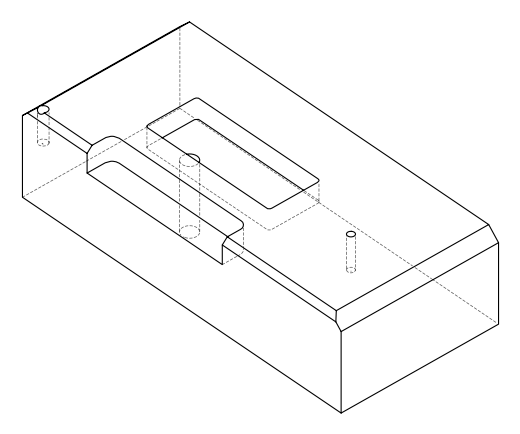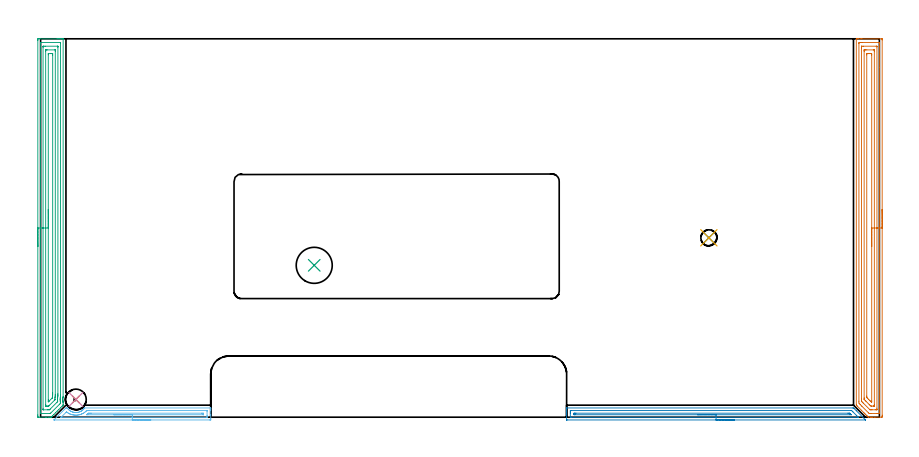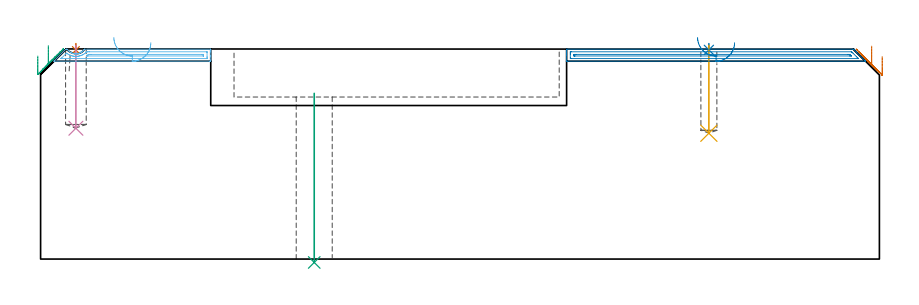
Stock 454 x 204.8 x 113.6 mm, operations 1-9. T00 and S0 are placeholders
(PLAN: 11 operations, 6 tool changes, 145.1 min)
(1 SPOT_DRILL | STEP1POCKET | NXT0321_9005460120000 | 0.03 min | 0 mm3)
(2 SPOT_DRILL_1 | STEP1POCKET_1 | NXT0321_9005460120000 | 0.03 min | 1 mm3)
(3 INDEXABLE_INSERT_DRILL_THROUGH_HOLE_FROM_SOLID | STEP1HOLE | NXT0302_010 | 0.37 min | 33866 mm3)
(4 DRILL_BLIND_HOLE_INTO_CENTER | STEP1POCKET | NXT0301_083 | 0.18 min | 4063 mm3)
(5 DRILL_BLIND_HOLE_INTO_CENTER_1 | STEP1POCKET_1 | NXT0301_058 | 0.19 min | 2621 mm3)
(6 AREA_MILL | FG_CHAMFER_SURFACE | UGT0205_001 | 2.07 min | 1952 mm3)
(7 AREA_MILL_1 | FG_CHAMFER_SURFACE_1 | UGT0205_001 | 8.44 min | 20073 mm3)
(8 AREA_MILL_2 | FG_CHAMFER_SURFACE_2 | UGT0205_001 | 3.98 min | 3399 mm3)
(9 AREA_MILL_3 | FG_CHAMFER_SURFACE_3 | UGT0205_001 | 8.42 min | 19048 mm3)
(10 MILL_RECTANGULAR_POCKET | POCKET_RECTANGULAR_STRAIGHT | NXT0201_008 | Follow Part, ap 1.5, ae 75% | 101.6 min | 299252 mm3)
(11 MILL_SLOT | SLOT_PARTIAL_RECTANGULAR | UGT0201_008 | Follow Part, ap 4, ae 75% | 19.78 min | 192999 mm3)
(TOOL NXT0321_9005460120000 | NC Spot Drill, 142deg, 12mm, Carbide, Uncoated | D12 PA142 FL30 Z2)
(TOOL NXT0302_010 | Index. Insert Drill 19.5mm [880-D1950L25-05] | D19.5 PA176 FL98 Z2)
(TOOL NXT0301_083 | Carbide Drill 11.2mm [860.1-1120-056A1-MM 2214] | D11.2 PA140 FL72 Z2)
(TOOL NXT0301_058 | Carbide Drill 8.7mm [860.1-0870-026A1-MM 2214] | D8.7 PA140 FL47 Z2)
(TOOL UGT0205_001 | Chamfer Mill 20 x 3 x 45 deg. | D20 FL50 Z2)
(TOOL NXT0201_008 | ENDMILL 6mm [2P460-0600-NA 1630] | D6 FL26 Z6)
(TOOL UGT0201_008 | End Mill 16 mm | D16 FL32 Z4)
(OP 1 SPOT_DRILL)
G17 G21 G94 G90
T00 M6
G54
G17 G0 G90 X19.1 Y9.6 S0 M3
G43 Z123.6 H0
G94 G81 G98 Z113.118 F250. R116.6
G80
M5
M2
(OP 2 SPOT_DRILL_1)
G17 G21 G94 G90
T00 M6
G54
G17 G0 G90 X361.7 Y97.1 S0 M3
G43 Z123.6 H0
G94 G81 G98 Z113.226 F250. R116.6
G80
M5
M2
(OP 3 INDEXABLE_INSERT_DRILL_THROUGH_HOLE_FROM_SOLID)
G17 G21 G94 G90
T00 M6
G54
G17 G0 G90 X148.1 Y82.2 S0 M3
G43 Z123.6 H1
G94 G81 G98 Z-1.84 F250. R89.7
G80
M5
M2
(OP 4 DRILL_BLIND_HOLE_INTO_CENTER)
G17 G21 G94 G90
T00 M6
G54
G17 G0 G90 X19.1 Y9.6 S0 M3
G43 Z123.6 H1
G94 G81 G98 Z70.8 F250. R115.6
G80
M5
M2
(OP 5 DRILL_BLIND_HOLE_INTO_CENTER_1)
G17 G21 G94 G90
T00 M6
G54
G17 G0 G90 X361.7 Y97.1 S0 M3
G43 Z123.6 H1
G94 G81 G98 Z68.1 F250. R115.6
G80
M5
M2
(OP 6 AREA_MILL)
G17 G21 G94 G90
T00 M6
G54
G17 G0 G90 X59.65 Y-1.5 S1061 M3
G43 Z123.6 H0
Z117.1
G94 G1 X59.612 Z116.228 F250.
X59.498 Z115.364
X59.309 Z114.512
X59.047 Z113.68
X58.713 Z112.874
X58.31 Z112.1
X57.842 Z111.364
X57.31 Z110.672
X56.721 Z110.029
X56.078 Z109.44
X55.386 Z108.909
X54.65 Z108.44
X53.876 Z108.037
X53.07 Z107.703
X52.238 Z107.441
X51.386 Z107.252
X50.522 Z107.138
X49.65 Z107.1
X7.441
X7.312 Y-1.497 Z107.103
X7.215 Y-1.492 Z107.106
X7.335 Y-1.367 Z107.23
X7.485 Y-1.214 Z107.385
X13.468 Y4.768 Z113.367
X13.705 Y4.997 Z113.589
X14.018 Y5. Z113.6
X14.44 Y4.994 Z113.592
X14.61 Y4.766 Z113.365
X14.703 Y4.651 Z113.251
X14.973 Y4.322 Z112.921
X15.153 Y4.135 Z112.734
X15.499 Y3.825 Z112.425
X15.862 Y3.541 Z112.137
X16.309 Y3.25 Z111.849
X16.527 Y3.132 Z111.731
X16.69 Y3.053 Z111.651
X16.751 Y3.023 Z111.622
X17.193 Y2.847 Z111.447
X17.581 Y2.724 Z111.32
X17.64 Y2.704 Z111.301
X18.083 Y2.606 Z111.202
X18.292 Y2.574 Z111.172
X18.415 Y2.558 Z111.151
X18.472 Y2.549 Z111.143
X18.529 Y2.54 Z111.135
X18.673 Y2.529 Z111.125
X18.729 Y2.525 Z111.12
X18.918 Y2.513 Z111.103
X18.994 Y2.509 Z111.105
X19.116 Y2.507 Z111.103
X19.152 Y2.505 Z111.104
X19.251 Z111.101
X19.363 Y2.514 Z111.106
X19.419 Y2.516 Z111.111
X19.525 Y2.527 Z111.124
X19.864 Y2.563 Z111.161
X20.254 Y2.633 Z111.231
X20.308 Y2.642 Z111.241
X20.755 Y2.762 Z111.361
X21.197 Y2.916 Z111.514
X21.245 Y2.937 Z111.535
X21.549 Y3.073 Z111.672
X21.893 Y3.25 Z111.849
X22.035 Y3.335 Z111.934
X22.086 Y3.366 Z111.964
X22.319 Y3.524 Z112.123
X22.544 Y3.695 Z112.294
X22.975 Y4.062 Z112.661
X23.049 Y4.135 Z112.734
X23.203 Y4.309 Z112.908
X23.302 Y4.422 Z113.019
X23.444 Y4.581 Z113.18
X23.463 Y4.605 Z113.205
X23.629 Y4.814 Z113.413
X23.667 Y4.867 Z113.466
X23.726 Y4.946 Z113.545
X23.771 Y4.995 Z113.591
X23.817 Y5. Z113.6
X91.963
X92.09 Y4.997 Z113.588
X92.092 Y4.961 Z113.553
X92.1 Y4.644 Z113.243
Y4.079 Z112.678
Y3.531 Z112.126
Y1.476 Z110.074
Y0.86 Z109.454
X92.099 Y-0.922 Z107.674
X92.094 Y-1.493 Z107.104
X92.091 Y-1.495 Z107.102
X91.518 Y-1.5 Z107.1
X49.65
Y-0.086 Z108.514
X11.291 Y-0.085 Z108.515
X11.181 Y-0.083 Z108.517
X11.109 Y-0.079 Z108.521
X11.082 Y-0.077 Z108.523
X11.086 Y-0.071 Z108.529
X11.121 Y-0.031 Z108.569
X11.232 Y0.082 Z108.682
X11.346 Y0.196 Z108.796
X13.792 Y2.641 Z111.241
X13.907 Y2.752 Z111.352
X14.018 Y2.858 Z111.458
X14.329 Y2.641 Z111.241
X14.909 Y2.248 Z110.848
X15.199 Y2.079 Z110.679
X15.75 Y1.8 Z110.4
X15.872 Y1.75 Z110.35
X16.249 Y1.608 Z110.208
X16.471 Y1.533 Z110.133
X16.69 Y1.462 Z110.062
X17.091 Y1.35 Z109.95
X17.581 Y1.242 Z109.842
X17.759 Y1.214 Z109.814
X18.333 Y1.137 Z109.737
X18.472 Y1.126 Z109.726
X18.8 Y1.103 Z109.703
X19.125 Y1.097 Z109.697
X19.363 Y1.098 Z109.698
X19.964 Y1.149 Z109.749
X20.254 Y1.182 Z109.782
X20.737 Y1.267 Z109.867
X21.144 Y1.361 Z109.961
X21.451 Y1.443 Z110.043
X22.035 Y1.636 Z110.236
X22.119 Y1.667 Z110.267
X22.323 Y1.75 Z110.35
X22.734 Y1.942 Z110.542
X22.926 Y2.041 Z110.641
X23.312 Y2.255 Z110.855
X23.817 Y2.588 Z111.188
X23.847 Y2.61 Z111.21
X23.886 Y2.641 Z111.241
X24.333 Y3.015 Z111.615
X24.708 Y3.354 Z111.954
X24.797 Y3.442 Z112.042
X24.886 Y3.531 Z112.131
X25.548 Y3.581 Z112.181
X25.598 Y3.583 Z112.183
X26.435 Y3.586 Z112.186
X89.791 Y3.585 Z112.185
X89.9 Y3.582 Z112.182
X90.09 Y3.576 Z112.176
X90.092 Y3.531 Z112.131
X90.098 Y3.169 Z111.769
X90.1 Y0.86 Z109.46
X90.099 Y0.497 Z109.097
X90.092 Y-0.031 Z108.569
X90.09 Y-0.07 Z108.53
X89.954 Y-0.079 Z108.521
X89.845 Y-0.084 Z108.516
X89.79 Y-0.085 Z108.515
X49.65 Y-0.086 Z108.514
Y1.328 Z109.928
X25.598 Y1.329 Z109.929
X25.126 Y1.332 Z109.932
X25.035 Y1.335 Z109.935
X24.888 Y1.345 Z109.945
X25.018 Y1.44 Z110.04
X25.236 Y1.599 Z110.199
X25.436 Y1.75 Z110.35
X25.598 Y1.878 Z110.478
X25.872 Y2.097 Z110.697
X25.955 Y2.164 Z110.764
X26.072 Y2.167 Z110.767
X26.489 Y2.17 Z110.77
X26.959 Y2.171 Z110.771
X27.38 Y2.172 Z110.772
X87.064 Y2.171 Z110.771
X87.534 Y2.17 Z110.77
X87.954 Y2.166 Z110.766
X88.085 Y2.164 Z110.764
X88.094 Y1.895 Z110.495
X88.098 Y1.75 Z110.35
X88.1 Y1.605 Z110.205
X88.097 Y1.459 Z110.059
X88.093 Y1.362 Z109.962
X88.089 Y1.334 Z109.934
X88.084 Y1.332 Z109.932
X88.06 Y1.33 Z109.93
X87.954 Y1.329 Z109.929
X49.65 Y1.328 Z109.928
X48.778 Z109.967
X47.914 Z110.08
X47.062 Z110.269
X46.23 Z110.532
X45.424 Z110.865
X44.65 Z111.268
X43.914 Z111.737
X43.222 Z112.268
X42.579 Z112.857
X41.99 Z113.501
X41.458 Z114.193
X40.99 Z114.928
X40.587 Z115.702
X40.253 Z116.508
X39.991 Z117.34
X39.802 Z118.192
X39.688 Z119.057
X39.65 Z119.928
G0 Z123.6
M5
M2
(OP 7 AREA_MILL_1)
G17 G21 G94 G90
T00 M6
G54
G17 G0 G90 X455.5 Y112.4 S1061 M3
G43 Z123.6 H0
Z109.6
G94 G1 Y112.362 Z108.728 F250.
Y112.248 Z107.864
Y112.059 Z107.012
Y111.797 Z106.18
Y111.463 Z105.374
Y111.06 Z104.6
Y110.592 Z103.864
Y110.06 Z103.172
Y109.471 Z102.529
Y108.828 Z101.94
Y108.136 Z101.408
Y107.4 Z100.94
Y106.626 Z100.537
Y105.82 Z100.203
Y104.988 Z99.941
Y104.136 Z99.752
Y103.272 Z99.638
Y102.4 Z99.6
Y1.087
X455.499 Y0.611 Z99.601
X455.495 Y0.199 Z99.603
X455.492 Y0.01 Z99.605
X455.089 Y0. Z100.008
X451.575 Z103.52
X450.143 Z104.954
X449.818 Z105.278
X449.168 Z105.931
X448.061 Z107.038
X448.006 Y0.002 Z107.091
X447.985 Y0.016 Z107.113
X447.82 Y0.179 Z107.279
X447.685 Y0.314 Z107.413
X447.388 Y0.611 Z107.711
X447.182 Y0.816 Z107.914
X446.602 Y1.398 Z108.498
X446.495 Y1.504 Z108.604
X446.304 Y1.694 Z108.792
X445.763 Y2.236 Z109.336
X445.425 Y2.573 Z109.671
X444.254 Y3.745 Z110.843
X442.03 Y5.969 Z113.067
X441.871 Y6.128 Z113.228
X441.566 Y6.433 Z113.533
X441.563 Y6.437 Z113.536
X441.507 Y6.499 Z113.592
X441.5 Y6.862 Z113.6
Y204.635
X441.502 Y204.79 Z113.588
X441.649 Y204.797 Z113.443
X441.804 Y204.8 Z113.296
X442.14 Z112.959
X442.789 Z112.305
X443.993 Z111.104
X444.547 Z110.548
X455.089 Z100.008
X455.369 Y204.796 Z99.728
X455.492 Y204.79 Z99.605
X455.499 Y204.665 Z99.599
X455.5 Y204.188 Z99.6
Y102.4
X454.086 Z101.014
X454.085 Y2.525 Z101.015
X454.084 Y2.397 Z101.016
X454.079 Y2.024 Z101.021
X453.716 Y2.007 Z101.384
X453.332 Y2.003 Z101.768
X452.844 Y2. Z102.256
X452.453 Z102.647
X449.329 Y2.001 Z105.771
X448.939 Y2.004 Z106.161
X448.442 Y2.01 Z106.658
X448.061 Y2.389 Z107.039
X444.481 Y5.969 Z110.619
X443.668 Y6.784 Z111.432
X443.594 Y6.862 Z111.506
X442.921 Y7.621 Z112.179
X442.914 Y8.647 Z112.186
X442.915 Y202.275 Z112.185
X442.916 Y202.403 Z112.184
X442.921 Y202.776 Z112.179
X443.284 Y202.793 Z111.816
X443.668 Y202.797 Z111.432
X444.156 Y202.8 Z110.944
X444.547 Z110.553
X453.82 Z101.28
X454.008 Y202.798 Z101.092
X454.038 Y202.796 Z101.062
X454.068 Y202.79 Z101.032
X454.079 Y202.782 Z101.021
X454.08 Y202.759 Z101.02
X454.085 Y202.531 Z101.015
X454.086 Y189.232 Z101.014
Y102.4
X452.672 Z102.428
X452.671 Y4.854 Z102.429
X452.669 Y4.183 Z102.431
X452.667 Y4.073 Z102.433
X452.665 Y4.021 Z102.435
X452.656 Y4.009 Z102.444
X452.629 Y4.004 Z102.471
X452.453 Y4.002 Z102.647
X451.755 Y4. Z103.345
X449.998 Z105.102
X449.818 Z105.282
X449.116 Y4.004 Z105.984
X448.939 Y4.01 Z106.161
X448.887 Y4.024 Z106.213
X448.831 Y4.076 Z106.269
X448.718 Y4.183 Z106.382
X445.425 Y7.474 Z109.675
X445.145 Y7.755 Z109.955
X444.547 Y8.362 Z110.553
X444.407 Y8.509 Z110.693
X444.343 Y8.582 Z110.757
X444.336 Y8.647 Z110.764
X444.332 Y8.865 Z110.768
X444.329 Y9.54 Z110.771
Y9.762
Y199.946
X444.331 Y200.617 Z110.769
X444.333 Y200.727 Z110.767
X444.335 Y200.779 Z110.765
X444.344 Y200.791 Z110.756
X444.371 Y200.796 Z110.729
X444.547 Y200.798 Z110.553
X445.245 Y200.8 Z109.855
X452.274 Y200.799 Z102.826
X452.453 Y200.795 Z102.647
X452.633 Y200.79 Z102.467
X452.665 Y200.781 Z102.435
X452.668 Y200.749 Z102.432
X452.67 Y200.691 Z102.43
X452.671 Y200.617 Z102.429
X452.672 Y200.395 Z102.428
Y102.4
X451.257 Z103.843
Y6.862
X451.256 Y6.293 Z103.844
X451.253 Y6.102 Z103.847
X451.25 Y6.034 Z103.85
X451.247 Y6.01 Z103.853
X451.226 Y6.008 Z103.874
X451.12 Y6.004 Z103.98
X450.696 Y6. Z104.404
X450.666 Z104.434
X449.818 Z105.282
X449.787 Z105.313
X449.365 Y6.01 Z105.735
X448.939 Y6.421 Z106.161
X448.489 Y6.862 Z106.611
X446.701 Y8.647 Z108.399
X446.304 Y9.047 Z108.796
X445.817 Y9.54 Z109.283
X445.75 Y9.617 Z109.35
X445.747 Y9.683 Z109.353
X445.745 Y9.825 Z109.355
X445.743 Y10.11 Z109.357
Y10.433
Y197.938
X445.744 Y198.507 Z109.356
X445.747 Y198.698 Z109.353
X445.75 Y198.766 Z109.35
X445.753 Y198.79 Z109.347
X445.774 Y198.792 Z109.326
X445.88 Y198.796 Z109.22
X446.304 Y198.8 Z108.796
X446.334 Z108.766
X447.182 Z107.918
X450.727 Z104.373
X451.121 Y198.793 Z103.979
X451.218 Y198.79 Z103.882
X451.251 Y198.781 Z103.849
X451.253 Y198.749 Z103.847
X451.255 Y198.667 Z103.845
X451.257 Y198.261 Z103.843
Y197.938
Y102.4
X449.843 Z105.257
X449.842 Y8.647 Z105.258
Y8.623
X449.818 Y8.012 Z105.282
X449.155 Y8.647 Z105.945
X448.939 Y8.86 Z106.161
X448.258 Y9.54 Z106.842
X448.061 Y9.738 Z107.039
X447.37 Y10.433 Z107.73
X447.182 Y10.628 Z107.918
X447.158 Y11.326 Z107.942
X447.157 Y11.351 Z107.943
X447.158 Y196.153 Z107.942
Y196.177
X447.182 Y196.79 Z107.918
X447.428 Y196.796 Z107.672
X448.061 Y196.799 Z107.039
X448.302 Y196.8 Z106.798
X448.939 Y196.799 Z106.161
X449.182 Y196.798 Z105.918
X449.818 Y196.79 Z105.282
X449.842 Y196.153 Z105.258
Y196.128
X449.843 Y102.4 Z105.257
Y101.528 Z105.295
Y100.664 Z105.409
Y99.812 Z105.598
Y98.98 Z105.86
Y98.174 Z106.194
Y97.4 Z106.597
Y96.664 Z107.065
Y95.972 Z107.596
Y95.329 Z108.186
Y94.74 Z108.829
Y94.208 Z109.521
Y93.74 Z110.257
Y93.337 Z111.031
Y93.003 Z111.837
Y92.741 Z112.669
Y92.552 Z113.52
Y92.438 Z114.385
Y92.4 Z115.257
G0 Z123.6
M5
M2
(OP 8 AREA_MILL_2)
G17 G21 G94 G90
T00 M6
G54
G17 G0 G90 X375.6 Y-1.5 S1061 M3
G43 Z123.6 H0
Z117.1
G94 G1 X375.562 Z116.228 F250.
X375.448 Z115.364
X375.259 Z114.512
X374.997 Z113.68
X374.663 Z112.874
X374.26 Z112.1
X373.791 Z111.364
X373.26 Z110.672
X372.671 Z110.029
X372.028 Z109.44
X371.336 Z108.909
X370.6 Z108.44
X369.826 Z108.037
X369.02 Z107.703
X368.188 Z107.441
X367.336 Z107.252
X366.471 Z107.138
X365.6 Z107.1
X285.302
X284.703 Y-1.498 Z107.098
X284.702 Y-1.497 Z107.099
X284.7 Y-1.493 Z107.104
Y1.75 Z110.344
Y2.33 Z110.926
Y2.641 Z111.237
Y3.22 Z111.816
Y3.531 Z112.126
Y4.153 Z112.752
Y4.596 Z113.195
X284.707 Y4.956 Z113.547
X284.71 Y4.997 Z113.588
X284.856 Y5. Z113.6
X439.652
X439.995 Y4.997 Z113.588
X440.253 Y4.747 Z113.347
X441.502 Y3.499 Z112.098
X446.195 Y-1.195 Z107.404
X446.368 Y-1.367 Z107.23
X446.493 Y-1.493 Z107.105
Y-1.497 Z107.101
Y-1.499 Z107.099
X446.373 Y-1.5 Z107.1
X365.6
Y-0.086 Z108.514
X287.031 Y-0.085 Z108.515
X286.922 Y-0.083 Z108.517
X286.712 Y-0.079 Z108.521
X286.71 Y-0.031 Z108.569
X286.702 Y0.353 Z108.953
X286.7 Y2.136 Z110.736
Y2.641 Z111.241
X286.701 Y3.025 Z111.625
X286.708 Y3.531 Z112.131
X286.71 Y3.573 Z112.173
X286.868 Y3.58 Z112.18
X286.977 Y3.584 Z112.184
X287.032 Y3.585 Z112.185
X287.086 Y3.586 Z112.186
X438.76 Y3.585 Z112.185
X438.815 Y3.584 Z112.184
X438.923 Y3.579 Z112.179
X438.966 Y3.573 Z112.173
X438.983 Y3.56 Z112.16
X439.016 Y3.531 Z112.131
X439.652 Y2.898 Z111.498
X441.691 Y0.859 Z109.459
X442.329 Y0.22 Z108.82
X442.574 Y-0.031 Z108.569
X442.608 Y-0.069 Z108.531
X442.61 Y-0.079 Z108.521
X442.384 Y-0.086 Z108.514
X365.6
Y1.329 Z109.929
X289.293
X288.871 Y1.33 Z109.93
X288.731 Y1.333 Z109.933
X288.715 Y1.335 Z109.935
X288.709 Y1.376 Z109.976
X288.703 Y1.466 Z110.066
X288.701 Y1.58 Z110.18
X288.7 Y1.75 Z110.35
X288.702 Y1.918 Z110.518
X288.71 Y2.09 Z110.69
X288.721 Y2.165 Z110.765
X288.766 Y2.167 Z110.767
X288.871 Y2.169 Z110.769
X289.341 Y2.171 Z110.771
X289.763 Y2.172 Z110.772
X436.976 Y2.171 Z110.771
X437.447 Y2.17 Z110.77
X437.868 Y2.166 Z110.766
X437.923 Y2.165 Z110.765
X437.984 Y2.109 Z110.709
X438.108 Y1.99 Z110.59
X438.35 Y1.75 Z110.35
X438.76 Y1.339 Z109.939
X438.761 Y1.332 Z109.932
X438.76 Y1.331 Z109.931
X438.29 Y1.329 Z109.929
X437.868
X365.6
X364.728 Z109.967
X363.863 Z110.08
X363.012 Z110.269
X362.18 Z110.532
X361.374 Z110.865
X360.6 Z111.268
X359.864 Z111.737
X359.172 Z112.268
X358.529 Z112.857
X357.939 Z113.501
X357.408 Z114.193
X356.94 Z114.929
X356.537 Z115.702
X356.203 Z116.508
X355.941 Z117.34
X355.752 Z118.192
X355.638 Z119.057
X355.6 Z119.929
G0 Z123.6
M5
M2
(OP 9 AREA_MILL_3)
G17 G21 G94 G90
T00 M6
G54
G17 G0 G90 X-1.5 Y92.4 S1061 M3
G43 Z123.6 H0
Z109.9
G94 G1 Y92.438 Z109.028 F250.
Y92.552 Z108.163
Y92.741 Z107.312
Y93.003 Z106.48
Y93.337 Z105.674
Y93.74 Z104.9
Y94.208 Z104.164
Y94.74 Z103.472
Y95.329 Z102.829
Y95.972 Z102.24
Y96.664 Z101.708
Y97.4 Z101.24
Y98.174 Z100.837
Y98.98 Z100.503
Y99.812 Z100.241
Y100.664 Z100.052
Y101.528 Z99.938
Y102.4 Z99.9
Y203.9
X-1.499 Y204.189 Z99.901
X-1.494 Y204.786 Z99.904
X-1.492 Y204.793 Z99.906
X-0.896 Y204.797 Z100.501
X-0.285 Y204.8 Z101.112
X8.919 Z110.314
X9.482 Z110.879
X9.812 Z111.208
X10.374 Z111.771
X10.704 Z112.099
X11.363 Z112.763
X11.754 Z113.154
X12.144 Y204.792 Z113.536
X12.197 Y204.79 Z113.588
X12.2 Y204.635 Z113.6
X12.191 Y11.089 Z113.59
X12.176 Y10.984 Z113.574
X12.11 Y10.636 Z113.507
X12.088 Y10.514 Z113.482
X12.078 Y10.433 Z113.47
X12.026 Y10.069 Z113.425
X12.009 Y9.845 Z113.409
X12.002 Y9.622 Z113.401
X12.008 Y9.398 Z113.407
X12.018 Y9.264 Z113.414
X12.023 Y9.175 Z113.422
X12.025 Y9.157 Z113.424
X12.077 Y8.729 Z113.473
X12.091 Y8.647 Z113.487
X12.121 Y8.472 Z113.518
X12.149 Y8.329 Z113.548
X12.19 Y8.121 Z113.59
X12.196 Y7.935 Z113.596
X12.2 Y7.772 Z113.6
Y6.862
X12.193 Y6.503 Z113.592
Y6.492 Z113.591
X11.895 Y6.195 Z113.295
X11.669 Y5.969 Z113.068
X10.776 Y5.076 Z112.175
X9.883 Y4.183 Z111.283
X8.991 Y3.29 Z110.39
X8.098 Y2.397 Z109.497
X7.205 Y1.504 Z108.604
X6.312 Y0.611 Z107.711
X5.796 Y0.097 Z107.194
X5.708 Y0.01 Z107.104
X5.466 Y0. Z106.866
X5.117 Z106.517
X4.458 Z105.852
X3.235 Z104.632
X2.673 Z104.067
X-0.896 Y0.001 Z100.5
X-1.136 Y0.002 Z100.261
X-1.491 Y0.007 Z99.906
X-1.493 Y0.014 Z99.904
X-1.499 Y0.611 Z99.901
X-1.5 Y1.216 Z99.9
Y102.4
X-0.086 Z101.314
X-0.085 Y202.484 Z101.315
X-0.084 Y202.566 Z101.316
X-0.079 Y202.729 Z101.321
X-0.072 Y202.791 Z101.328
X-0.053 Y202.794 Z101.347
X-0.004 Y202.796 Z101.396
X0.492 Y202.8 Z101.892
X10.704 Y202.799 Z112.104
X10.76 Y202.797 Z112.16
X10.776 Y202.793 Z112.176
X10.779 Y202.79 Z112.179
X10.781 Y202.757 Z112.181
X10.784 Y202.648 Z112.184
X10.785 Y202.485 Z112.185
X10.786 Y202.403 Z112.186
X10.776 Y12.147 Z112.176
X10.768 Y11.326 Z112.168
X10.76 Y11.27 Z112.16
X10.704 Y10.938 Z112.104
X10.645 Y10.492 Z112.045
X10.639 Y10.433 Z112.039
X10.608 Y10.037 Z112.008
X10.594 Y9.65 Z111.994
X10.595 Y9.54 Z111.995
X10.611 Y9.145 Z112.011
X10.646 Y8.705 Z112.046
X10.653 Y8.647 Z112.053
X10.704 Y8.242 Z112.104
X10.778 Y7.755 Z112.178
X10.782 Y7.677 Z112.182
X10.781 Y7.592 Z112.181
X10.778 Y7.542 Z112.178
X10.76 Y7.52 Z112.16
X10.704 Y7.458 Z112.104
X10.408 Y7.158 Z111.808
X10.112 Y6.862 Z111.512
X5.499 Y2.249 Z106.899
X5.35 Y2.102 Z106.75
X5.282 Y2.039 Z106.682
X5.254 Y2.015 Z106.654
X5.225 Y2.01 Z106.625
X5.102 Y2.005 Z106.502
X4.854 Y2.001 Z106.254
X-0.004 Z101.396
X-0.061 Y2.003 Z101.339
X-0.076 Y2.006 Z101.324
X-0.079 Y2.009 Z101.321
X-0.081 Y2.043 Z101.319
X-0.084 Y2.152 Z101.316
X-0.086 Y2.479 Z101.314
Y102.4
X1.328 Z102.728
X1.329 Y200.176 Z102.729
X1.331 Y200.617 Z102.731
X1.333 Y200.73 Z102.733
X1.335 Y200.778 Z102.735
X1.415 Y200.79 Z102.815
X1.6 Y200.798 Z103.
X1.781 Y200.799 Z103.181
X2.49 Y200.8 Z103.89
X9.102 Y200.799 Z110.502
X9.224 Y200.796 Z110.624
X9.321 Y200.79 Z110.721
X9.365 Y200.785 Z110.765
X9.366 Y200.767 Z110.766
X9.369 Y200.617 Z110.769
X9.371 Y200.165 Z110.771
X9.362 Y12.669 Z110.762
X9.359 Y12.219 Z110.759
X9.355 Y11.783 Z110.755
X9.348 Y11.556 Z110.748
X9.319 Y11.326 Z110.719
X9.275 Y10.97 Z110.675
X9.218 Y10.433 Z110.618
X9.196 Y10.156 Z110.596
X9.181 Y9.54 Z110.581
X9.189 Y9.271 Z110.589
X9.203 Y8.956 Z110.603
X9.223 Y8.647 Z110.623
X9.233 Y8.488 Z110.633
X9.234 Y8.45 Z110.634
X9.217 Y8.427 Z110.617
X9.181 Y8.386 Z110.581
X8.919 Y8.119 Z110.319
X5.167 Y4.367 Z106.567
X4.981 Y4.183 Z106.381
X4.806 Y4.017 Z106.206
X4.635 Y4.005 Z106.035
X4.458 Y4.003 Z105.858
X3.748 Y4. Z105.148
X1.598 Y4.001 Z102.998
X1.476 Y4.004 Z102.876
X1.379 Y4.01 Z102.779
X1.335 Y4.015 Z102.735
X1.334 Y4.033 Z102.734
X1.331 Y4.183 Z102.731
X1.329 Y4.635 Z102.729
X1.328 Y102.4 Z102.728
X2.743 Z104.143
Y197.938
X2.747 Y198.757 Z104.147
X2.749 Y198.782 Z104.149
X2.76 Y198.79 Z104.16
X2.812 Y198.795 Z104.212
X2.92 Y198.798 Z104.32
X3.135 Y198.8 Z104.535
X3.565 Z104.965
X7.786 Y198.799 Z109.186
X7.889 Y198.795 Z109.289
X7.939 Y198.79 Z109.339
X7.951 Y198.783 Z109.351
X7.952 Y198.766 Z109.352
X7.957 Y198.009 Z109.357
Y197.938
X7.947 Y12.299 Z109.347
X7.946 Y12.219 Z109.346
X7.937 Y11.815 Z109.337
X7.895 Y11.459 Z109.295
X7.88 Y11.326 Z109.28
X7.812 Y10.649 Z109.212
X7.795 Y10.433 Z109.195
X7.769 Y9.798 Z109.169
X7.761 Y9.54 Z109.161
X7.758 Y9.462 Z109.158
X7.755 Y9.427 Z109.155
X7.735 Y9.396 Z109.135
X7.637 Y9.291 Z109.037
X7.512 Y9.162 Z108.912
X4.835 Y6.484 Z106.235
X4.458 Y6.108 Z105.858
X4.386 Y6.041 Z105.786
X4.36 Y6.02 Z105.76
X4.318 Y6.01 Z105.718
X4.211 Y6.005 Z105.611
X3.996 Y6.001 Z105.396
X3.565 Y6. Z104.965
X3.121 Z104.521
X2.914 Y6.001 Z104.314
X2.811 Y6.005 Z104.211
X2.76 Y6.01 Z104.16
X2.749 Y6.017 Z104.149
X2.748 Y6.034 Z104.148
X2.743 Y6.792 Z104.143
Y6.862
Y102.4
X4.157 Z105.557
Y196.153
X4.158 Y196.452 Z105.558
X4.163 Y196.754 Z105.563
X4.164 Y196.787 Z105.564
X4.176 Y196.79 Z105.576
X4.215 Y196.795 Z105.615
X4.296 Y196.798 Z105.696
X5.595 Y196.8 Z106.995
X6.242 Y196.799 Z107.642
X6.491 Y196.796 Z107.891
X6.529 Y196.79 Z107.929
X6.536 Y196.78 Z107.936
X6.538 Y196.749 Z107.938
X6.542 Y196.153 Z107.942
X6.543 Y195.852 Z107.943
X6.533 Y13.112 Z107.933
X6.532 Y12.822 Z107.932
X6.527 Y12.219 Z107.927
X6.514 Y11.948 Z107.914
X6.448 Y11.326 Z107.848
X6.429 Y11.139 Z107.829
X6.372 Y10.529 Z107.772
X6.367 Y10.486 Z107.767
X6.329 Y10.433 Z107.729
X6.288 Y10.388 Z107.688
X4.549 Y8.647 Z105.949
X4.458 Y8.556 Z105.858
X4.411 Y8.511 Z105.811
X4.318 Y8.423 Z105.718
X4.164 Y8.279 Z105.564
X4.162 Y8.347 Z105.562
X4.159 Y8.647 Z105.559
X4.157 Y8.948 Z105.557
Y9.54
Y102.4
Y103.272 Z105.595
Y104.136 Z105.709
Y104.988 Z105.898
Y105.82 Z106.16
Y106.626 Z106.494
Y107.4 Z106.897
Y108.136 Z107.365
Y108.828 Z107.896
Y109.471 Z108.486
Y110.06 Z109.129
Y110.592 Z109.821
Y111.06 Z110.557
Y111.463 Z111.331
Y111.797 Z112.137
Y112.059 Z112.969
Y112.248 Z113.82
Y112.362 Z114.685
Y112.4 Z115.557
G0 Z123.6
M5
M2
